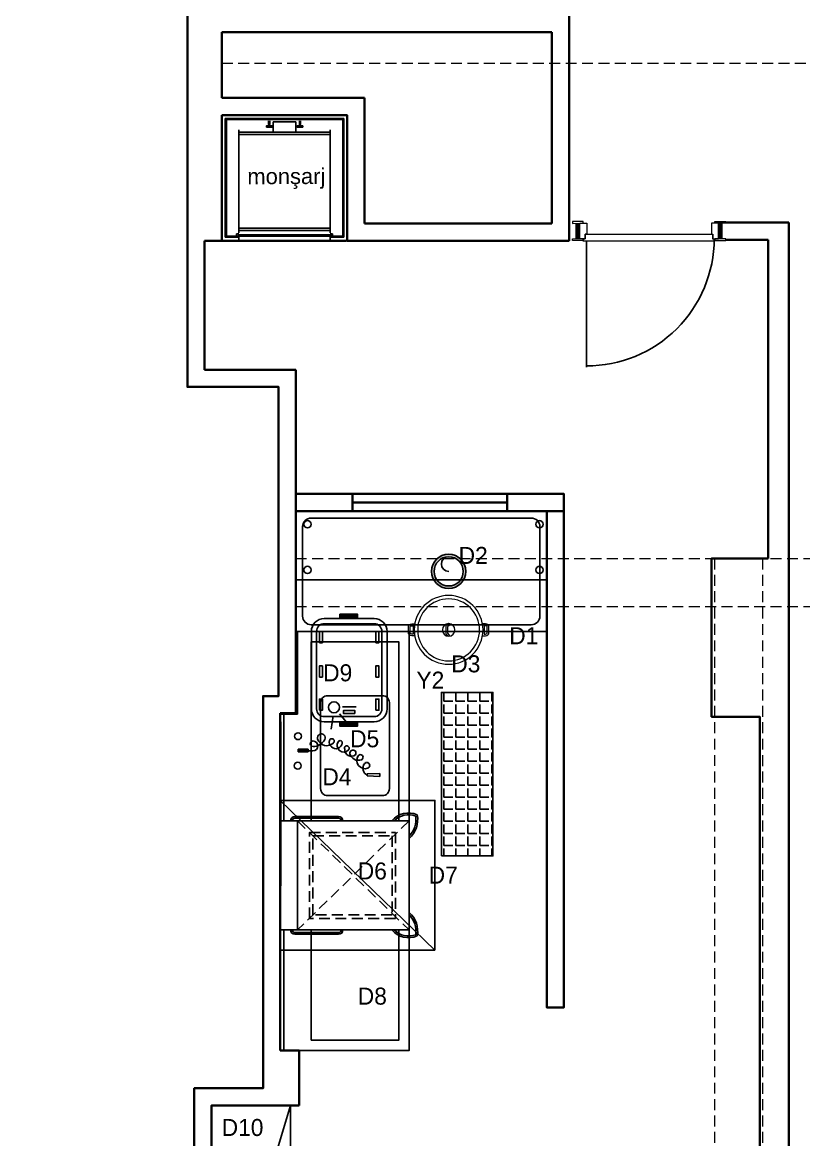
# Model space of a CAD drawing. Header units: millimetres. Extents: x 30084 to 42641, y -1284 to 1636.
# Drawn here: x 32235 to 32690, y -80 to 570 of the extents above; entities that cross this region are included whole.
import ezdxf

# ---------------------------------------------------------------- set-up
doc = ezdxf.new("R2010")
doc.units = ezdxf.units.MM
doc.linetypes.add('DASHED', pattern=[19.05, 12.7, -6.35])
doc.linetypes.add('DASHED2', pattern=[9.525, 6.35, -3.175])
for name, color, linetype, lineweight in [('1-kutu profil', 5, 'Continuous', 0), ('b_alçıpan', 36, 'Continuous', 15), ('b_gorunus arka', 17, 'Continuous', 20), ('b_görünüş', 44, 'Continuous', 25), ('b_mob kesit', 14, 'Continuous', 30), ('no3_duvar mevcut', 4, 'Continuous', 35), ('no3_kiriş izdüşüm', 172, 'DASHED', 15), ('no3_paslanmaz gorunus on', 163, 'Continuous', 15), ('no3_yazı detay', 152, 'Continuous', 0), ('T_alcipan', 32, 'Continuous', 15), ('t_olcu', 250, 'Continuous', 25), ('t_tarama', 252, 'Continuous', 25), ('t_tefris ince', 34, 'Continuous', 15), ('t_ölçü', 40, 'Continuous', 25)]:
    doc.layers.add(name, color=color, linetype=linetype, lineweight=lineweight)
doc.layers.add('S2000-002 Çizgi', color=7, linetype='Continuous')
doc.styles.get("Standard").update_dxf_attribs({"font": 'arial.ttf'})
doc.styles.add('TAKSİM', font='GOTHIC.TTF', dxfattribs={"height": 20})

# ---------------------------------------------------------------- blocks, each defined once
blk = doc.blocks.new('llllll')
at = {"layer": 'b_mob kesit'}
for p, q in [((7243.17, -4372.43), (7234.27, -4367.87)), ((7243.72, -4371.36), (7234.82, -4366.8)), ((7200.82, -4454.96), (7191.92, -4450.39)), ((7201.37, -4453.89), (7192.47, -4449.32))]:
    blk.add_line(p, q, dxfattribs=at)
at = {"layer": 'T_alcipan'}
blk.add_line((7201.37, -4453.89), (7192.47, -4449.32), dxfattribs=at)
at = {"layer": 't_tarama'}
blk.add_line((7205.1, -4449.9), (7277.48, -4487.04), dxfattribs=at)
blk.add_arc((7203.73, -4448.86), 82.29, 332.62671, 62.70128, dxfattribs=at)
at = {"layer": 't_tefris ince'}
for points in [[(7232.79, -4370.76), (7231.72, -4370.21), (7234.92, -4363.98), (7235.99, -4364.53)], [(7241.69, -4375.32), (7242.75, -4375.87), (7245.95, -4369.64), (7244.88, -4369.1)], [(7193.95, -4446.43), (7192.88, -4445.88), (7189.69, -4452.11), (7190.76, -4452.66)], [(7202.85, -4451), (7203.92, -4451.55), (7200.72, -4457.77), (7199.65, -4457.23)]]:
    blk.add_lwpolyline(points, close=True, dxfattribs=at)
for points in [[(7233.82, -4368.76), (7231.76, -4372.76), (7237.99, -4375.96), (7238.45, -4375.07), (7241.12, -4376.44), (7242.71, -4373.32), (7233.82, -4368.76)], [(7204.18, -4451.68), (7202.85, -4451), (7203.42, -4449.89), (7200.75, -4448.52), (7238.26, -4375.42)], [(7237.9, -4376.13), (7238.26, -4375.42), (7240.93, -4376.79), (7241.39, -4375.9), (7242.72, -4376.59), (7204.18, -4451.68), (7204.18, -4451.68)], [(7192.93, -4448.43), (7194.98, -4444.43), (7201.21, -4447.63), (7200.75, -4448.52), (7203.42, -4449.89), (7201.82, -4453), (7192.93, -4448.43)]]:
    blk.add_lwpolyline(points, dxfattribs=at)
blk = doc.blocks.new('monsarj')
at = {"layer": 'b_alçıpan'}
blk.add_line((-10985.8, -10368.25), (-10985.8, -10382.75), dxfattribs=at)
at = {"layer": 'b_gorunus arka'}
blk.add_line((-10916.67, -10404.63), (-10916.67, -10346.38), dxfattribs=at)
at = {"layer": 'b_görünüş'}
for p, q in [((-10916.67, -10335.5), (-10996.67, -10335.5)), ((-10996.67, -10335.5), (-10996.67, -10415.5)), ((-10918.85, -10337.68), (-10994.5, -10337.68)), ((-10994.5, -10337.68), (-10994.5, -10413.33)), ((-10919.57, -10338.4), (-10993.77, -10338.4)), ((-10993.77, -10338.4), (-10993.77, -10412.6)), ((-10919.57, -10338.4), (-10919.57, -10346.38)), ((-10918.85, -10337.68), (-10918.85, -10346.38)), ((-10916.67, -10346.38), (-10916.67, -10335.5)), ((-10921.75, -10346.38), (-10987.25, -10346.38)), ((-10985.8, -10346.38), (-10985.8, -10404.63)), ((-10984.35, -10346.38), (-10984.35, -10404.63)), ((-10924.65, -10404.63), (-10924.65, -10346.38)), ((-10923.2, -10404.63), (-10923.2, -10346.38)), ((-10919.57, -10344.93), (-10921.02, -10344.93)), ((-10921.02, -10344.93), (-10921.02, -10346.38)), ((-10920.3, -10405.35), (-10920.3, -10345.65)), ((-10919.57, -10346.38), (-10919.57, -10404.63)), ((-10919.57, -10346.38), (-10918.85, -10346.38)), ((-10918.85, -10346.38), (-10916.67, -10346.38)), ((-10990.69, -10365.35), (-10993.05, -10365.35)), ((-10990.69, -10366.08), (-10993.05, -10366.08)), ((-10985.8, -10368.25), (-10992.32, -10368.25)), ((-10992.32, -10368.25), (-10992.32, -10382.75)), ((-10990.51, -10365.54), (-10990.69, -10365.35)), ((-10990.51, -10365.9), (-10990.69, -10366.08)), ((-10989.79, -10365.54), (-10990.51, -10365.54)), ((-10989.79, -10365.9), (-10990.51, -10365.9)), ((-10985.8, -10382.75), (-10992.32, -10382.75)), ((-10990.69, -10384.93), (-10993.05, -10384.93)), ((-10990.69, -10385.65), (-10993.05, -10385.65)), ((-10990.51, -10385.11), (-10990.69, -10384.93)), ((-10990.51, -10385.47), (-10990.69, -10385.65)), ((-10989.79, -10385.11), (-10990.51, -10385.11)), ((-10989.79, -10385.47), (-10990.51, -10385.47)), ((-10987.25, -10404.63), (-10921.75, -10404.63)), ((-10921.02, -10406.08), (-10921.02, -10404.63)), ((-10919.57, -10406.08), (-10921.02, -10406.08)), ((-10919.57, -10404.63), (-10918.85, -10404.63)), ((-10919.57, -10412.6), (-10919.57, -10404.63)), ((-10918.85, -10404.63), (-10916.67, -10404.63)), ((-10918.85, -10413.33), (-10918.85, -10404.63)), ((-10918.85, -10404.63), (-10918.85, -10413.33)), ((-10916.67, -10404.63), (-10916.67, -10415.5)), ((-10916.67, -10404.63), (-10916.67, -10415.5)), ((-10916.67, -10415.5), (-10996.67, -10415.5)), ((-10918.85, -10413.33), (-10994.5, -10413.33)), ((-10919.57, -10412.6), (-10993.77, -10412.6))]:
    blk.add_line(p, q, dxfattribs=at)
for points in [[(-10989.06, -10363.9), (-10989.79, -10363.9), (-10989.79, -10367.53), (-10989.06, -10367.53)], [(-10989.06, -10387.1), (-10989.79, -10387.1), (-10989.79, -10383.48), (-10989.06, -10383.48)]]:
    blk.add_lwpolyline(points, close=True, dxfattribs=at)
at = {"layer": 'no3_yazı detay', "insert": (-10962.64, -10399.22), "char_height": 10, "attachment_point": 1, "rotation": 90.13708}
blk.add_mtext_dynamic_manual_height_columns('\\A1;monşarj', width=117.1387, gutter_width=12.5, heights=[0], dxfattribs=at)
blk = doc.blocks.new('A$C75364767')
at = {"layer": 'S2000-002 Çizgi'}
for p, q in [((1.99, 71.45), (1.99, 46)), ((2.99, 71.45), (2.99, 46)), ((4.49, 69.95), (67.99, 69.95)), ((69.49, 71.45), (69.49, 46)), ((70.49, 71.45), (70.49, 46))]:
    blk.add_line(p, q, dxfattribs=at)
at = {"layer": 'S2000-002 Çizgi', "linetype": 'DASHED', "ltscale": 0.5}
for p, q in [((4.49, 69.95), (67.99, 5.05)), ((4.49, 5.05), (67.99, 69.95))]:
    blk.add_line(p, q, dxfattribs=at)
at = {"layer": 'S2000-002 Çizgi'}
blk.add_lwpolyline([(4.49, 5.05), (67.99, 5.05), (67.99, 79.95), (4.49, 79.95)], close=True, dxfattribs=at)
at = {"layer": 'S2000-002 Çizgi', "linetype": 'DASHED', "ltscale": 0.5}
for points in [[(11.24, 12.95), (61.24, 12.95), (61.24, 62.95), (11.24, 62.95)], [(13.24, 14.95), (59.24, 14.95), (59.24, 60.95), (13.24, 60.95)]]:
    blk.add_lwpolyline(points, close=True, dxfattribs=at)
at = {"layer": 'S2000-002 Çizgi'}
for centre, radius, start, end in [((4.49, 71.45), 2.5, 90, 180), ((4.49, 71.45), 1.5, 90, 180), ((67.99, 71.45), 2.5, 0, 90), ((67.99, 71.45), 1.5, 0, 90), ((4.49, 46), 2.5, 180, 270), ((4.49, 46), 1.5, 180, 270), ((67.99, 46), 1.5, 270, 0), ((67.99, 46), 2.5, 270, 0), ((12.84, 5.28), 12.84, 130.52266, 203.01501), ((12.84, 5.28), 11.84, 134.79965, 200.41437), ((59.65, 5.28), 12.84, 336.98499, 49.47734), ((59.65, 5.28), 11.84, 339.58563, 45.20035), ((3.75, 14.42), 14.42, 259.06895, 319.51273), ((3.75, 14.42), 13.42, 261.37403, 315.76), ((68.74, 14.42), 14.42, 220.48727, 280.93105), ((68.74, 14.42), 13.42, 224.24, 278.62597)]:
    blk.add_arc(centre, radius, start, end, dxfattribs=at)
blk = doc.blocks.new('A$C7973580F')
for p, q in [((0.85, 16.56, 0), (0.85, 26.8, 0)), ((1.67, 16.56, 0), (1.67, 26.8, 0)), ((63.42, 16.56, 0), (63.42, 26.8, 0)), ((64.24, 16.56, 0), (64.24, 26.8, 0))]:
    blk.add_line(p, q)
at = {"elevation": 0}
for points in [[(10.02, 44), (55.12, 44, -0.414214), (62.57, 36.55), (62.57, 7.45, -0.414214), (55.12, 0), (10.02, 0, -0.414214), (2.57, 7.45), (2.57, 36.55, -0.414214)], [(10.02, 41), (55.12, 41, -0.414214), (59.57, 36.55), (59.57, 7.45, -0.414214), (55.12, 3), (10.02, 3, -0.414214), (5.57, 7.45), (5.57, 36.55, -0.414214)]]:
    blk.add_lwpolyline(points, format="xyb", close=True, dxfattribs=at)
for points in [[(9.28, 37.47), (9.28, 39.25), (15.77, 39.25), (15.77, 37.47)], [(28.53, 37.47), (28.53, 39.25), (35.01, 39.25), (35.01, 37.47)], [(48.55, 37.47), (48.55, 39.25), (55.03, 39.25), (55.03, 37.47)], [(2.57, 16.56), (2.57, 26.8), (0, 26.8), (0, 16.56)], [(65.14, 16.56), (65.14, 26.8), (62.57, 26.8), (62.57, 16.56)], [(7.33, 25.24), (9.12, 25.24), (9.12, 18.75), (7.33, 18.75)], [(9.28, 4.67), (9.28, 6.45), (15.77, 6.45), (15.77, 4.67)], [(28.53, 4.67), (28.53, 6.45), (35.01, 6.45), (35.01, 4.67)], [(48.55, 4.67), (48.55, 6.45), (55.03, 6.45), (55.03, 4.67)]]:
    blk.add_lwpolyline(points, close=True, dxfattribs=at)
blk = doc.blocks.new('A$C19697136')
at = {"layer": 'S2000-002 Çizgi'}
for points in [[(0, 70), (0, 0), (2, 0), (2, 70)], [(0, 70), (0, 0), (75, 0), (75, 70)], [(18, 70), (18, 6), (69, 6), (69, 70)]]:
    blk.add_lwpolyline(points, close=True, dxfattribs=at)
blk = doc.blocks.new('A$C7BE05278')
at = {"layer": 'S2000-002 Çizgi'}
h = blk.add_hatch(color=256, dxfattribs=at)
h.paths.add_polyline_path([(4.65, 9.9, -0.025454), (4.81, 10.42, 0.278063), (0.77, 7.52), (1.23, 7.32, -0.265675)])
h.paths.add_polyline_path([(5.35, 10.43, 0.028094), (4.81, 10.42, 0.025454), (4.65, 9.9, -0.030609), (5.18, 9.93, -0.027259)])
h.paths.add_polyline_path([(5.35, 10.43, 0.027259), (5.18, 9.93, -0.171751), (7.9, 8.98), (7.9, 8.98), (7.9, 8.98, -1.347305), (5.22, 7.15, -0.147228), (5.18, 9.93, 0.030609), (4.65, 9.9, 0.138731), (4.75, 7, 1.347306), (8.21, 9.37, 0.162476)])
h.paths.add_polyline_path([(12.46, 12.66), (12.73, 13.08, 0.483116), (4.81, 10.42, -0.028094), (5.35, 10.43, -0.470681)])
for p, q in [((14.4, 47.58), (14.34, 41.67)), ((14.4, 47.58), (14.34, 41.67)), ((15.96, 47.57), (14.4, 47.58)), ((15.96, 47.57), (14.4, 47.58)), ((15.05, 47.56), (14.97, 38.92)), ((15.9, 41.65), (15.96, 47.57)), ((15.9, 41.65), (15.96, 47.57)), ((14.34, 41.67), (15.9, 41.65)), ((14.34, 41.67), (15.9, 41.65)), ((0.47, 7.33), (0, 0.02)), ((0.47, 7.33), (0, 0.02)), ((1.54, 7.31), (0.47, 7.33)), ((1.54, 7.31), (0.47, 7.33)), ((1.86, 0), (1.54, 7.31)), ((1.86, 0), (1.54, 7.31)), ((0, 0.02), (1.86, 0))]:
    blk.add_line(p, q, dxfattribs=at)
for centre in [(6.31, 47.78), (23.47, 47.61)]:
    blk.add_circle(centre, 1.99, dxfattribs=at)
for centre, radius, start, end in [((19.09, 38.88), 1.6, 359.43001, 179.43001), ((17.83, 38.9), 2.86, 179.43001, 359.43001), ((25.13, 38.82), 7.64, 179.43001, 242.03458), ((23.49, 30.88), 5.53, 105.76632, 225.7833), ((22.59, 34.05), 2.23, 242.03458, 105.76632), ((20, 25.62), 3.8, 74.94983, 261.67628), ((20.62, 27.93), 1.41, 225.7833, 74.94983), ((15.59, 16.68), 3.77, 86.01564, 220.67721), ((18.07, 21.08), 3.83, 52.40892, 229.11119), ((16.45, 19.21), 1.37, 229.11119, 116.32433), ((19.64, 23.11), 1.26, 261.67628, 52.40892), ((9.42, 8.58), 4.83, 57.01034, 197.57947), ((14.42, 12.56), 4.98, 103.11986, 200.77428), ((13.69, 15.69), 1.76, 236.80878, 103.11986), ((4.79, 5.59), 4.31, 51.245, 156.7533), ((6.43, 7.63), 1.7, 197.57947, 51.245), ((11.21, 11.34), 1.54, 200.77428, 57.01034)]:
    blk.add_arc(centre, radius, start, end, dxfattribs=at)
blk.add_solid([(15.9, 41.65), (14.34, 41.67), (15.96, 47.57), (14.4, 47.58)], dxfattribs=at)
blk = doc.blocks.new('A$C4C676F45')
blk.add_lwpolyline([(75, 48), (65, 48), (65, 0)])
at = {"layer": 'S2000-002 Çizgi'}
for p, q in [((40.45, 47.75), (35.45, 53.85)), ((44.26, 48.98), (45.37, 56.8)), ((38.79, 43.85), (30.9, 43.85))]:
    blk.add_line(p, q, dxfattribs=at)
for points in [[(65, 0), (0, 0), (0, 110), (75, 110), (75, 48)], [(73, 48), (73, 110), (75, 110), (75, 48)]]:
    blk.add_lwpolyline(points, dxfattribs=at)
blk.add_lwpolyline([(57, 110), (57, 6), (6, 6), (6, 110)], close=True, dxfattribs=at)
blk.add_lwpolyline([(11.5, 41.33), (11.5, 91.33, -0.414214), (15.5, 95.33), (47.5, 95.33, -0.414214), (51.5, 91.33), (51.5, 41.33, -0.414214), (47.5, 37.33), (15.5, 37.33, -0.414214)], format="xyb", close=True, dxfattribs=at)
blk.add_circle((43.76, 44.04), 3.19, dxfattribs=at)
at = {"layer": 'S2000-002 Çizgi', "rotation": 270}
blk.add_blockref('A$C7BE05278', (17.04, 84.3), dxfattribs=at)
blk = doc.blocks.new('A$C599C44C9')
at = {"layer": 'no3_paslanmaz gorunus on', "color": 0}
for points in [[(3.74, 16.55), (2, 16.55, -0.414214), (0, 18.55), (0, 21.45, -0.414214), (2, 23.45), (3.74, 23.45)], [(43.14, 16.55), (44.87, 16.55, 0.414214), (46.87, 18.55), (46.87, 21.45, 0.414214), (44.87, 23.45), (43.14, 23.45)]]:
    blk.add_lwpolyline(points, format="xyb", dxfattribs=at)
for points in [[(2.83, 17.55), (2, 17.55, -0.414214), (1, 18.55), (1, 21.45, -0.414214), (2, 22.45), (2.83, 22.45)], [(44.05, 17.55), (44.87, 17.55, 0.414214), (45.87, 18.55), (45.87, 21.45, 0.414214), (44.87, 22.45), (44.05, 22.45)]]:
    blk.add_lwpolyline(points, format="xyb", close=True, dxfattribs=at)
for points in [[(22.08, 23.4), (24.16, 21.79), (24.16, 18.12), (22.75, 16.4)], [(23.49, 23.65), (25.16, 22.26), (25.16, 17.69), (23.76, 16.35)]]:
    blk.add_lwpolyline(points, dxfattribs=at)
for radius in [20, 18, 3.66]:
    blk.add_circle((23.44, 20), radius, dxfattribs=at)

msp = doc.modelspace()

# ---------------------------------------------------------------- hatches: boundary and pattern name
h = msp.add_hatch()
h.set_pattern_fill('ANGLE', color=256, angle=360)
h.set_pattern_definition([(360, (24482.518, 2892.038), (3e-15, 6.985), [5.08, -1.905]), (90, (24482.518, 2892.038), (-6.985, 4e-15), [5.08, -1.905])])
h.paths.add_polyline_path([(32508.84, 179.93), (32478.84, 179.93), (32478.84, 84.93), (32508.84, 84.93)])
at = {"layer": 'S2000-002 Çizgi'}
h = msp.add_hatch(color=256, dxfattribs=at)
edge = h.paths.add_edge_path(flags=17)
edge.add_arc((32483.1, 250.35), 8.5, 0, 360)
edge = h.paths.add_edge_path()
edge.add_arc((32483.1, 250.35), 10, 0, 360)

# ---------------------------------------------------------------- linework, layer by layer
msp.add_line((32475.14, 30.07), (32385.14, 117.14))
for points in [[(32540.14, 285.35), (32394.14, 285.35), (32394.14, 245.35), (32540.14, 245.35)], [(32478.84, 84.93), (32508.84, 84.93), (32508.84, 179.93), (32478.84, 179.93)]]:
    msp.add_lwpolyline(points, close=True)
for centre in [(32400.97, 277.71), (32535.92, 277.71), (32400.97, 251.16), (32535.92, 251.16)]:
    msp.add_circle(centre, 2.12)
at = {"layer": 'no3_duvar mevcut'}
for p, q in [((32331.14, 965.85), (32331.14, 442.61)), ((32553.14, 540.61), (32553.14, 573.85)), ((32543.14, 563.85), (32351.14, 563.85)), ((32351.14, 563.85), (32351.14, 525.61)), ((32543.14, 530.61), (32543.14, 563.85)), ((32553.14, 442.61), (32553.14, 540.61)), ((32543.14, 452.61), (32543.14, 530.61)), ((32434.14, 525.61), (32351.14, 525.61)), ((32434.14, 452.61), (32434.14, 525.61)), ((32424.14, 515.61), (32351.14, 515.61)), ((32351.14, 515.61), (32351.14, 442.61)), ((32424.14, 442.61), (32424.14, 515.61)), ((32434.14, 452.61), (32543.14, 452.61)), ((32644.25, 453.26), (32669.01, 453.15)), ((32669.01, 453.15), (32681.01, 453.15)), ((32681.01, 453.15), (32681.01, -329.15)), ((32331.14, 357.61), (32331.14, 442.61)), ((32341.14, 367.61), (32341.14, 442.61)), ((32341.14, 442.61), (32351.14, 442.61)), ((32341.14, 442.61), (32341.14, 367.61)), ((32351.14, 442.61), (32423.41, 442.61)), ((32424.14, 442.61), (32553.14, 442.61)), ((32644.26, 443.15), (32669.01, 443.15)), ((32669.01, 443.15), (32669.01, 257.85)), ((32669.01, 443.15), (32669.01, 257.85)), ((32669.01, 257.85), (32669.01, 442.61)), ((32394.14, 367.61), (32341.14, 367.61)), ((32341.14, 367.61), (32394.14, 367.61)), ((32394.14, 167.85), (32394.14, 367.61)), ((32394.14, 367.61), (32394.14, 167.85)), ((32384.14, 357.61), (32331.14, 357.61)), ((32384.14, 177.85), (32384.14, 357.61)), ((32427.14, 285.35), (32427.14, 295.35)), ((32517.14, 285.35), (32517.14, 295.35)), ((32517.14, 290.35), (32427.14, 290.35)), ((32669.01, 257.85), (32636.01, 257.85)), ((32636.01, 257.85), (32636.01, 165.85)), ((32636.01, 165.85), (32636.01, 257.85)), ((32636.01, 257.85), (32669.01, 257.85)), ((32375.14, -38.15), (32375.14, 177.85)), ((32375.14, 177.85), (32384.14, 177.85)), ((32385.14, -28.15), (32385.14, 167.85)), ((32385.14, 167.85), (32394.14, 167.85)), ((32394.14, 167.85), (32385.14, 167.85)), ((32385.14, 167.85), (32385.14, -28.15)), ((32385.14, -28.15), (32385.21, 162.85)), ((32636.01, 165.85), (32664.01, 165.85)), ((32664.01, 165.85), (32636.01, 165.85)), ((32664.01, 165.85), (32664.01, -460.15)), ((32664.01, -460.15), (32664.01, 165.85)), ((32396.14, -28.15), (32385.14, -28.15)), ((32385.14, -28.15), (32396.14, -28.15)), ((32396.14, -60.15), (32396.14, -28.15)), ((32396.14, -28.15), (32396.14, -60.15)), ((32375.14, -50.15), (32375.14, -38.15)), ((32335.14, -201.15), (32335.14, -50.15)), ((32335.14, -50.15), (32375.14, -50.15)), ((32345.14, -211.15), (32345.14, -60.15)), ((32345.14, -60.15), (32396.14, -60.15)), ((32396.14, -60.15), (32345.14, -60.15)), ((32345.14, -60.15), (32345.14, -211.15))]:
    msp.add_line(p, q, dxfattribs=at)
for points in [[(32235.14, -523.15), (32681.01, -523.15), (32681.01, -517.19), (33090.53, -517.19), (33090.53, 580.35), (33090.53, 965.85), (32331.14, 965.85), (32331.14, 357.61), (32384.14, 357.61), (32384.14, 177.85), (32375.14, 177.85), (32375.14, -50.15), (32335.14, -50.15), (32335.14, -201.15), (32235.14, -201.15), (32235.14, -523.15)], [(32245.14, -427.15), (32252.64, -427.15), (32252.64, -513.15), (32637.01, -513.15), (32637.01, -460.15), (32664.01, -460.15), (32664.01, 165.85), (32636.01, 165.85), (32636.01, 257.85), (32669.01, 257.85)]]:
    msp.add_lwpolyline(points, dxfattribs=at)
for points in [[(32550.14, 285.35), (32394.14, 285.35), (32394.14, 295.35), (32550.14, 295.35)], [(32540.14, 285.35), (32550.14, 285.35), (32550.14, -3.15), (32540.14, -3.15)]]:
    msp.add_lwpolyline(points, close=True, dxfattribs=at)
at = {"layer": 'no3_kiriş izdüşüm', "linetype": 'DASHED2'}
for points in [[(32351.14, 545.85), (33072.64, 545.85)], [(32394.14, 257.85), (33074.75, 257.85)], [(32637.62, 257.85), (32637.62, -460.15)], [(32665.62, 257.84), (32665.62, -460.15)], [(32394.14, 229.85), (33074.75, 229.85)]]:
    msp.add_lwpolyline(points, dxfattribs=at)
at = {"layer": 'S2000-002 Çizgi'}
for points in [[(32540.14, 285.35), (32394.14, 285.35), (32394.14, 215.35), (32540.14, 215.35)], [(32475.14, 30.07), (32385.14, 30.07), (32385.14, 117.14), (32475.14, 117.14)]]:
    msp.add_lwpolyline(points, close=True, dxfattribs=at)
msp.add_lwpolyline([(32531.14, 281.35), (32403.14, 281.35, 0.414214), (32398.14, 276.35), (32398.14, 224.35, 0.414214), (32403.14, 219.35), (32531.14, 219.35, 0.414214), (32536.14, 224.35), (32536.14, 276.35, 0.414214)], format="xyb", close=True, dxfattribs=at)
for radius in [10, 8.5]:
    msp.add_circle((32483.1, 250.35), radius, dxfattribs=at)
msp.add_arc((32483.1, 254.6), 4.25, 90, 270, dxfattribs=at)
at = {"layer": 't_olcu', "color": 0}
msp.add_line((32345.14, -212.15), (32391.14, -60.15), dxfattribs=at)
msp.add_lwpolyline([(32345.14, -212.15), (32391.14, -212.15), (32391.14, -60.15), (32345.14, -60.15)], close=True, dxfattribs=at)

# ---------------------------------------------------------------- block references
at = {"xscale": -1, "rotation": 270}
msp.add_blockref('A$C7973580F', (32403.25, 160.34, 0), dxfattribs=at)
at = {"layer": '1-kutu profil', "xscale": 0.9000000000000004, "yscale": 0.9000000000000004, "zscale": 0.9000000000000004, "rotation": 297.1854366952085}
msp.add_blockref('llllll', (33163.08, 8040.33), dxfattribs=at)
at = {"layer": 'S2000-002 Çizgi', "rotation": 180}
msp.add_blockref('A$C4C676F45', (32460.14, 215.35), dxfattribs=at)
at = {"layer": 'S2000-002 Çizgi', "xscale": -1, "rotation": 90}
msp.add_blockref('A$C75364767', (32465.1, 109.85), dxfattribs=at)
at = {"layer": 'S2000-002 Çizgi'}
msp.add_blockref('A$C19697136', (32385.14, -28.15), dxfattribs=at)
at = {"layer": 't_olcu', "color": 0, "xscale": -1}
msp.add_blockref('A$C599C44C9', (32506.52, 196.33), dxfattribs=at)
at = {"layer": 't_ölçü', "color": 7, "xscale": 0.9127641599999999, "yscale": 0.9127641599999999, "zscale": 0.9127641599999999, "rotation": 270}
msp.add_blockref('monsarj', (41858.04, -9521.74), dxfattribs=at)

# ---------------------------------------------------------------- texts
at = {"style": 'TAKSİM'}
for s, p in [('D2', (32488.89, 254.66, 0)), ('D1', (32518.32, 207.99, 0)), ('D3', (32484.61, 191.64, 0)), ('D9', (32410.1, 186.42, 0)), ('Y2', (32464.36, 182.17, 0)), ('D5', (32425.78, 148.08, 0)), ('D4', (32409.62, 125.98, 0)), ('D6', (32430.24, 71.23, 0)), ('D7', (32471.47, 68.78, 0)), ('D8', (32430.24, -1.55, 0)), ('D10', (32351.08, -77.92, 0))]:
    msp.add_text(s, height=9.9, dxfattribs=at).set_placement(p)

doc.saveas('drawing.dxf')
